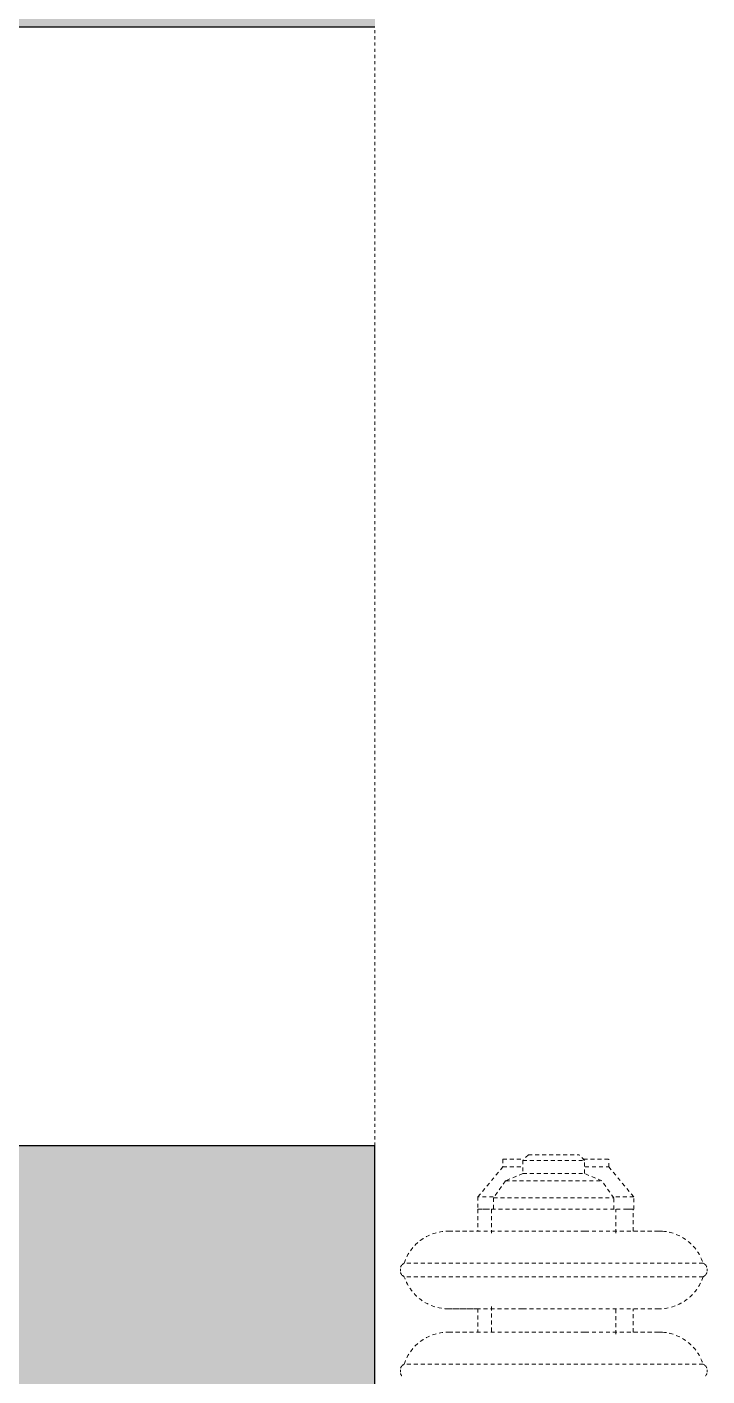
# Model space of a CAD drawing. Header units: inches. Extents: x -1176 to 1545, y -2552 to 978.
# Drawn here: x -356.02 to -334.14, y 299.66 to 343.08 of the extents above; entities that cross this region are included whole.
import ezdxf

# ---------------------------------------------------------------- set-up
doc = ezdxf.new("R2010")
doc.units = ezdxf.units.IN
doc.header["$MEASUREMENT"] = 0
doc.linetypes.add('Demolished', pattern=[0.1875, 0.125, -0.0625])
doc.linetypes.add('Overhead', pattern=[0.15625, 0.09375, -0.0625])
for name, color, linetype, lineweight in [('A-DETL-GENF', 92, 'Demolished', 9), ('A-DETL-MEDM', 33, 'Demolished', 9), ('A-DOOR', 31, 'Demolished', 9), ('A-GENM', 13, 'Continuous', 18), ('A-WALL', 113, 'Continuous', 18), ('A-WALL-PATT', 111, 'Continuous', 18)]:
    doc.layers.add(name, color=color, linetype=linetype, lineweight=lineweight)

# ---------------------------------------------------------------- blocks, each defined once
blk = doc.blocks.new('Door-Opening - D10 3_ X 6_8_-7568515-2nd Floor Demo')
at = {"layer": 'A-DETL-GENF', "linetype": 'Overhead'}
for p, q in [((17.678, 6), (-18.322, 6)), ((-18.322, -6), (17.678, -6))]:
    blk.add_line(p, q, dxfattribs=at)
at = {"layer": 'A-DETL-MEDM', "linetype": 'Continuous', "lineweight": 30}
for p, q in [((-18.322, 6), (-18.322, -6)), ((17.678, -6), (17.678, 6))]:
    blk.add_line(p, q, dxfattribs=at)
blk = doc.blocks.new('Cast_Iron_Radiator_8182 - Cast_Iron_Radiator_8182-V32-2nd Floor Demo')
at = {"layer": 'A-GENM', "color": 7, "linetype": 'Demolished', "lineweight": 9}
for p, q in [((10.5, 4.933), (10.463, 4.933)), ((10.537, 4.933), (10.5, 4.933)), ((10.718, 4.809), (10.693, 4.848)), ((10.718, 1), (10.718, 4.809)), ((13.557, 4.848), (13.532, 4.809)), ((13.532, 1), (13.532, 4.809)), ((13.75, 4.933), (13.713, 4.933)), ((13.787, 4.933), (13.75, 4.933)), ((13.968, 4.809), (13.943, 4.848)), ((13.968, 1), (13.968, 4.809)), ((12.504, 2.438), (11.749, 2.438)), ((15.702, 2.438), (14.999, 2.438)), ((16.106, 2.438), (15.702, 2.438)), ((15.702, 2.438), (15.702, 2.291)), ((15.702, 2.296), (15.702, 2.192)), ((15.702, 2.188), (15.702, 2.013)), ((17.064, 1.635), (16.106, 2.438)), ((16.106, 1.944), (16.106, 2.438)), ((12.568, 2), (11.678, 2)), ((15.702, 2), (14.928, 2)), ((15.702, 2), (15.702, -2)), ((16.067, 1.935), (15.702, 1.935)), ((16.617, 1.55), (16.067, 1.935)), ((16.067, 1.935), (16.067, -1.935)), ((16.853, 0.993), (16.617, 1.55)), ((16.617, 1.55), (16.617, -1.55)), ((17.314, 1.635), (17.064, 1.635)), ((17.064, 1.635), (17.064, 1.028)), ((17.314, 1.635), (17.314, 0.985)), ((10.718, -1), (10.718, 1)), ((11.752, -1), (11.752, 1)), ((12.498, 1), (12.498, -1)), ((13.532, -1), (13.532, 1)), ((13.968, -1), (13.968, 1)), ((15.002, -1), (15.002, 1)), ((17.275, 0.993), (16.853, 0.993)), ((16.853, 0.993), (16.853, -0.993)), ((17.452, 0.816), (17.275, 0.993)), ((17.275, 0.993), (17.275, -0.993)), ((17.452, 0.816), (17.452, -0.816)), ((17.275, -0.993), (17.452, -0.816)), ((10.718, -4.809), (10.718, -1)), ((13.532, -4.809), (13.532, -1)), ((13.968, -4.809), (13.968, -1)), ((16.617, -1.55), (16.853, -0.993)), ((16.853, -0.993), (17.275, -0.993)), ((17.064, -1.008), (17.064, -1.771)), ((17.314, -0.961), (17.314, -1.771)), ((16.067, -1.935), (16.617, -1.55)), ((11.682, -2), (12.572, -2)), ((14.932, -2), (15.702, -2)), ((15.702, -1.935), (16.067, -1.935)), ((15.702, -2.017), (15.702, -2.287)), ((16.106, -2.575), (17.064, -1.771)), ((16.106, -2.575), (16.106, -1.924)), ((17.064, -1.771), (17.314, -1.771)), ((11.747, -2.562), (12.503, -2.562)), ((14.997, -2.562), (15.702, -2.562)), ((15.702, -2.301), (15.702, -2.452)), ((15.702, -2.436), (15.702, -2.551)), ((15.702, -2.565), (15.702, -2.575)), ((15.702, -2.575), (16.106, -2.575)), ((10.463, -4.933), (10.5, -4.933)), ((10.5, -4.933), (10.537, -4.933)), ((10.693, -4.848), (10.718, -4.809)), ((13.532, -4.809), (13.557, -4.848)), ((13.713, -4.933), (13.75, -4.933)), ((13.75, -4.933), (13.787, -4.933)), ((13.943, -4.848), (13.968, -4.809))]:
    blk.add_line(p, q, dxfattribs=at)
at = {"layer": 'A-GENM', "color": 7, "linetype": 'Demolished', "lineweight": 9, "flags": 128}
for points in [[(10.341, 4.887), (10.347, 4.892), (10.353, 4.896), (10.359, 4.901), (10.365, 4.905)], [(10.378, 4.912), (10.385, 4.915), (10.392, 4.918), (10.399, 4.921), (10.406, 4.924), (10.413, 4.926)], [(10.588, 4.925), (10.595, 4.923), (10.602, 4.921), (10.609, 4.918), (10.616, 4.915), (10.623, 4.912)], [(10.636, 4.904), (10.642, 4.9), (10.648, 4.896), (10.654, 4.891), (10.659, 4.887)], [(10.67, 4.876), (10.675, 4.871), (10.68, 4.865), (10.685, 4.859), (10.689, 4.854), (10.693, 4.848)], [(10.718, 4.809), (10.775, 4.789), (10.831, 4.767), (10.885, 4.743), (10.939, 4.716), (10.992, 4.688), (11.044, 4.657), (11.094, 4.624), (11.143, 4.59), (11.191, 4.553), (11.237, 4.515), (11.281, 4.474), (11.324, 4.432), (11.365, 4.389), (11.404, 4.343), (11.442, 4.296), (11.477, 4.248), (11.511, 4.198), (11.543, 4.147), (11.572, 4.095), (11.599, 4.042), (11.625, 3.987), (11.648, 3.932), (11.669, 3.876), (11.687, 3.819), (11.703, 3.761), (11.717, 3.703), (11.729, 3.644), (11.738, 3.585), (11.745, 3.525), (11.75, 3.465), (11.752, 3.405), (11.752, 3.383)], [(12.498, 3.383), (12.499, 3.443), (12.503, 3.503), (12.509, 3.563), (12.517, 3.622), (12.528, 3.681), (12.541, 3.74), (12.557, 3.798), (12.574, 3.855), (12.594, 3.911), (12.617, 3.967), (12.641, 4.022), (12.668, 4.076), (12.696, 4.128), (12.727, 4.18), (12.76, 4.23), (12.795, 4.279), (12.832, 4.326), (12.87, 4.372), (12.911, 4.416), (12.953, 4.459), (12.997, 4.5), (13.042, 4.539), (13.089, 4.576), (13.138, 4.612), (13.188, 4.645), (13.239, 4.677), (13.291, 4.706), (13.345, 4.733), (13.399, 4.758), (13.455, 4.781), (13.511, 4.802)], [(13.557, 4.848), (13.562, 4.854), (13.566, 4.86), (13.571, 4.866), (13.575, 4.872), (13.581, 4.877)], [(13.591, 4.887), (13.597, 4.892), (13.603, 4.896), (13.609, 4.901), (13.615, 4.905)], [(13.628, 4.912), (13.635, 4.915), (13.642, 4.918), (13.649, 4.921), (13.656, 4.924), (13.663, 4.926)], [(13.838, 4.925), (13.845, 4.923), (13.852, 4.921), (13.859, 4.918), (13.866, 4.915), (13.873, 4.912)], [(13.886, 4.904), (13.892, 4.9), (13.898, 4.896), (13.904, 4.891), (13.909, 4.887)], [(13.92, 4.876), (13.925, 4.871), (13.93, 4.865), (13.935, 4.859), (13.939, 4.854), (13.943, 4.848)], [(13.968, 4.809), (14.025, 4.789), (14.081, 4.767), (14.135, 4.743), (14.189, 4.716), (14.242, 4.688), (14.294, 4.657), (14.344, 4.624), (14.393, 4.59), (14.441, 4.553), (14.487, 4.515), (14.531, 4.474), (14.574, 4.432), (14.615, 4.389), (14.654, 4.343), (14.692, 4.296), (14.727, 4.248), (14.761, 4.198), (14.793, 4.147), (14.822, 4.095), (14.849, 4.042), (14.875, 3.987), (14.898, 3.932), (14.919, 3.876), (14.937, 3.819), (14.953, 3.761), (14.967, 3.703), (14.979, 3.644), (14.988, 3.585), (14.995, 3.525), (15, 3.465), (15.002, 3.405), (15.002, 3.383)], [(11.752, 3.383), (11.752, 3.381), (11.752, 3.375), (11.752, 3.366), (11.752, 3.353), (11.752, 3.336), (11.752, 3.315), (11.752, 3.29), (11.752, 3.262), (11.752, 3.23), (11.752, 3.195), (11.752, 3.156), (11.752, 3.114), (11.752, 3.068), (11.752, 3.019), (11.752, 2.967), (11.752, 2.911), (11.752, 2.853), (11.752, 2.792), (11.752, 2.727), (11.752, 2.66), (11.752, 2.591), (11.752, 2.518), (11.752, 2.444)], [(11.752, 1), (11.752, 1.095), (11.752, 1.19), (11.752, 1.285), (11.752, 1.38), (11.752, 1.473), (11.752, 1.566), (11.752, 1.659), (11.752, 1.75), (11.752, 1.839), (11.752, 1.928), (11.752, 2.015), (11.752, 2.1), (11.752, 2.184), (11.752, 2.266), (11.752, 2.346), (11.752, 2.423), (11.752, 2.498), (11.752, 2.571), (11.752, 2.642), (11.752, 2.71), (11.752, 2.775), (11.752, 2.837), (11.752, 2.896), (11.752, 2.952), (11.752, 3.005), (11.752, 3.055), (11.752, 3.102), (11.752, 3.145), (11.752, 3.185), (11.752, 3.221), (11.752, 3.254), (11.752, 3.283), (11.752, 3.309), (11.752, 3.33), (11.752, 3.348), (11.752, 3.363), (11.752, 3.373), (11.752, 3.38), (11.752, 3.383), (11.752, 3.383)], [(12.498, 2.438), (12.498, 2.498), (12.498, 2.571), (12.498, 2.642), (12.498, 2.71), (12.498, 2.775), (12.498, 2.837), (12.498, 2.896), (12.498, 2.952), (12.498, 3.005), (12.498, 3.055), (12.498, 3.102), (12.498, 3.145), (12.498, 3.185), (12.498, 3.221), (12.498, 3.254), (12.498, 3.283), (12.498, 3.309), (12.498, 3.33), (12.498, 3.348), (12.498, 3.363), (12.498, 3.373), (12.498, 3.38), (12.498, 3.383), (12.498, 3.383)], [(12.498, 3.383), (12.498, 3.381), (12.498, 3.375), (12.498, 3.366), (12.498, 3.353), (12.498, 3.336), (12.498, 3.315), (12.498, 3.29), (12.498, 3.262), (12.498, 3.23), (12.498, 3.195), (12.498, 3.156), (12.498, 3.114), (12.498, 3.068), (12.498, 3.019), (12.498, 2.967), (12.498, 2.911), (12.498, 2.853), (12.498, 2.792), (12.498, 2.727), (12.498, 2.66), (12.498, 2.591), (12.498, 2.518), (12.498, 2.444), (12.498, 2.367), (12.498, 2.288), (12.498, 2.206), (12.498, 2.123), (12.498, 2.038), (12.498, 1.952), (12.498, 1.864), (12.498, 1.774), (12.498, 1.683), (12.498, 1.591), (12.498, 1.499), (12.498, 1.405), (12.498, 1.311), (12.498, 1.216), (12.498, 1.121), (12.498, 1.026), (12.498, 1)], [(15.002, 3.383), (15.002, 3.381), (15.002, 3.375), (15.002, 3.366), (15.002, 3.353), (15.002, 3.336), (15.002, 3.315), (15.002, 3.29), (15.002, 3.262), (15.002, 3.23), (15.002, 3.195), (15.002, 3.156), (15.002, 3.114), (15.002, 3.068), (15.002, 3.019), (15.002, 2.967), (15.002, 2.911), (15.002, 2.853), (15.002, 2.792), (15.002, 2.727), (15.002, 2.66), (15.002, 2.591), (15.002, 2.518), (15.002, 2.444)], [(15.002, 1), (15.002, 1.095), (15.002, 1.19), (15.002, 1.285), (15.002, 1.38), (15.002, 1.473), (15.002, 1.566), (15.002, 1.659), (15.002, 1.75), (15.002, 1.839), (15.002, 1.928), (15.002, 2.015), (15.002, 2.1), (15.002, 2.184), (15.002, 2.266), (15.002, 2.346), (15.002, 2.423), (15.002, 2.498), (15.002, 2.571), (15.002, 2.642), (15.002, 2.71), (15.002, 2.775), (15.002, 2.837), (15.002, 2.896), (15.002, 2.952), (15.002, 3.005), (15.002, 3.055), (15.002, 3.102), (15.002, 3.145), (15.002, 3.185), (15.002, 3.221), (15.002, 3.254), (15.002, 3.283), (15.002, 3.309), (15.002, 3.33), (15.002, 3.348), (15.002, 3.363), (15.002, 3.373), (15.002, 3.38), (15.002, 3.383), (15.002, 3.383)], [(11.752, -3.383), (11.752, -3.381), (11.752, -3.375), (11.752, -3.366), (11.752, -3.353), (11.752, -3.336), (11.752, -3.315), (11.752, -3.29), (11.752, -3.262), (11.752, -3.23), (11.752, -3.195), (11.752, -3.156), (11.752, -3.114), (11.752, -3.068), (11.752, -3.019), (11.752, -2.967), (11.752, -2.911), (11.752, -2.853), (11.752, -2.792), (11.752, -2.727), (11.752, -2.66), (11.752, -2.591), (11.752, -2.518), (11.752, -2.444), (11.752, -2.367), (11.752, -2.288), (11.752, -2.206), (11.752, -2.123), (11.752, -2.038), (11.752, -1.952), (11.752, -1.864), (11.752, -1.774), (11.752, -1.683), (11.752, -1.591), (11.752, -1.499), (11.752, -1.405), (11.752, -1.311), (11.752, -1.216), (11.752, -1.121), (11.752, -1.026), (11.752, -1)], [(12.498, -1), (12.498, -1.095), (12.498, -1.19), (12.498, -1.285), (12.498, -1.38), (12.498, -1.473), (12.498, -1.566), (12.498, -1.659), (12.498, -1.75), (12.498, -1.839), (12.498, -1.928), (12.498, -2.015), (12.498, -2.1), (12.498, -2.184), (12.498, -2.266), (12.498, -2.346), (12.498, -2.423), (12.498, -2.498), (12.498, -2.571), (12.498, -2.642), (12.498, -2.71), (12.498, -2.775), (12.498, -2.837), (12.498, -2.896), (12.498, -2.952), (12.498, -3.005), (12.498, -3.055), (12.498, -3.102), (12.498, -3.145), (12.498, -3.185), (12.498, -3.221), (12.498, -3.254), (12.498, -3.283), (12.498, -3.309), (12.498, -3.33), (12.498, -3.348), (12.498, -3.363), (12.498, -3.373), (12.498, -3.38), (12.498, -3.383), (12.498, -3.383)], [(15.002, -3.383), (15.002, -3.381), (15.002, -3.375), (15.002, -3.366), (15.002, -3.353), (15.002, -3.336), (15.002, -3.315), (15.002, -3.29), (15.002, -3.262), (15.002, -3.23), (15.002, -3.195), (15.002, -3.156), (15.002, -3.114), (15.002, -3.068), (15.002, -3.019), (15.002, -2.967), (15.002, -2.911), (15.002, -2.853), (15.002, -2.792), (15.002, -2.727), (15.002, -2.66), (15.002, -2.591), (15.002, -2.518), (15.002, -2.444), (15.002, -2.367), (15.002, -2.288), (15.002, -2.206), (15.002, -2.123), (15.002, -2.038), (15.002, -1.952), (15.002, -1.864), (15.002, -1.774), (15.002, -1.683), (15.002, -1.591), (15.002, -1.499), (15.002, -1.405), (15.002, -1.311), (15.002, -1.216), (15.002, -1.121), (15.002, -1.026), (15.002, -1)], [(11.752, -2.571), (11.752, -2.642), (11.752, -2.71), (11.752, -2.775), (11.752, -2.837), (11.752, -2.896), (11.752, -2.952), (11.752, -3.005), (11.752, -3.055), (11.752, -3.102), (11.752, -3.145), (11.752, -3.185), (11.752, -3.221), (11.752, -3.254), (11.752, -3.283), (11.752, -3.309), (11.752, -3.33), (11.752, -3.348), (11.752, -3.363), (11.752, -3.373), (11.752, -3.38), (11.752, -3.383), (11.752, -3.383)], [(12.498, -3.383), (12.498, -3.381), (12.498, -3.375), (12.498, -3.366), (12.498, -3.353), (12.498, -3.336), (12.498, -3.315), (12.498, -3.29), (12.498, -3.262), (12.498, -3.23), (12.498, -3.195), (12.498, -3.156), (12.498, -3.114), (12.498, -3.068), (12.498, -3.019), (12.498, -2.967), (12.498, -2.911), (12.498, -2.853), (12.498, -2.792), (12.498, -2.727), (12.498, -2.66), (12.498, -2.591), (12.498, -2.562)], [(15.002, -2.571), (15.002, -2.642), (15.002, -2.71), (15.002, -2.775), (15.002, -2.837), (15.002, -2.896), (15.002, -2.952), (15.002, -3.005), (15.002, -3.055), (15.002, -3.102), (15.002, -3.145), (15.002, -3.185), (15.002, -3.221), (15.002, -3.254), (15.002, -3.283), (15.002, -3.309), (15.002, -3.33), (15.002, -3.348), (15.002, -3.363), (15.002, -3.373), (15.002, -3.38), (15.002, -3.383), (15.002, -3.383)], [(11.752, -3.383), (11.751, -3.443), (11.747, -3.503)], [(13.532, -4.809), (13.475, -4.789), (13.419, -4.767), (13.365, -4.743), (13.311, -4.716), (13.258, -4.688), (13.206, -4.657), (13.156, -4.624), (13.107, -4.59), (13.059, -4.553), (13.013, -4.515), (12.969, -4.474), (12.926, -4.432), (12.885, -4.389), (12.846, -4.343), (12.808, -4.296), (12.773, -4.248), (12.739, -4.198), (12.707, -4.147), (12.678, -4.095), (12.651, -4.042), (12.625, -3.987), (12.602, -3.932), (12.581, -3.876), (12.563, -3.819), (12.547, -3.761), (12.533, -3.703), (12.521, -3.644), (12.512, -3.585), (12.505, -3.525), (12.5, -3.465), (12.498, -3.405), (12.498, -3.383)], [(15.002, -3.383), (15.001, -3.443), (14.997, -3.503)], [(11.747, -3.503), (11.741, -3.563), (11.733, -3.622), (11.722, -3.681), (11.709, -3.74), (11.693, -3.798), (11.676, -3.855), (11.656, -3.911), (11.633, -3.967), (11.609, -4.022), (11.582, -4.076), (11.554, -4.128), (11.523, -4.18), (11.49, -4.23), (11.455, -4.279), (11.418, -4.326), (11.38, -4.372), (11.339, -4.416), (11.297, -4.459), (11.253, -4.5), (11.208, -4.539), (11.161, -4.576), (11.112, -4.612), (11.062, -4.645), (11.011, -4.677), (10.959, -4.706), (10.905, -4.733), (10.851, -4.758), (10.795, -4.781), (10.739, -4.802)], [(14.997, -3.503), (14.991, -3.563), (14.983, -3.622), (14.972, -3.681), (14.959, -3.74), (14.943, -3.798), (14.926, -3.855), (14.906, -3.911), (14.883, -3.967), (14.859, -4.022), (14.832, -4.076), (14.804, -4.128), (14.773, -4.18), (14.74, -4.23), (14.705, -4.279), (14.668, -4.326), (14.63, -4.372), (14.589, -4.416), (14.547, -4.459), (14.503, -4.5), (14.458, -4.539), (14.411, -4.576), (14.362, -4.612), (14.312, -4.645), (14.261, -4.677), (14.209, -4.706), (14.155, -4.733), (14.101, -4.758), (14.045, -4.781), (13.989, -4.802)], [(10.364, -4.904), (10.358, -4.9), (10.352, -4.896), (10.346, -4.891), (10.341, -4.887)], [(10.412, -4.925), (10.405, -4.923), (10.398, -4.921), (10.391, -4.918), (10.384, -4.915), (10.377, -4.912)], [(10.622, -4.912), (10.615, -4.915), (10.608, -4.918), (10.601, -4.921), (10.594, -4.924), (10.587, -4.926)], [(10.659, -4.887), (10.653, -4.892), (10.647, -4.896), (10.641, -4.901), (10.635, -4.905)], [(10.693, -4.848), (10.688, -4.854), (10.684, -4.86), (10.679, -4.866), (10.675, -4.872), (10.669, -4.877)], [(13.58, -4.876), (13.575, -4.871), (13.57, -4.865), (13.565, -4.859), (13.561, -4.854), (13.557, -4.848)], [(13.614, -4.904), (13.608, -4.9), (13.602, -4.896), (13.596, -4.891), (13.591, -4.887)], [(13.662, -4.925), (13.655, -4.923), (13.648, -4.921), (13.641, -4.918), (13.634, -4.915), (13.627, -4.912)], [(13.872, -4.912), (13.865, -4.915), (13.858, -4.918), (13.851, -4.921), (13.844, -4.924), (13.837, -4.926)], [(13.909, -4.887), (13.903, -4.892), (13.897, -4.896), (13.891, -4.901), (13.885, -4.905)], [(13.943, -4.848), (13.938, -4.854), (13.934, -4.86), (13.929, -4.866), (13.925, -4.872), (13.919, -4.877)]]:
    blk.add_lwpolyline(points, dxfattribs=at)

msp = doc.modelspace()

# ---------------------------------------------------------------- hatches: boundary and pattern name
at = {"layer": 'A-WALL-PATT', "lineweight": 9}
h = msp.add_hatch(color=7, dxfattribs=at)
h.paths.add_polyline_path([(-344.821, 106.468), (-344.821, 307.076), (-356.821, 307.076), (-356.821, 106.468)], flags=0)
h.paths.add_polyline_path([(-344.821, 343.076), (-344.821, 543.684), (-356.821, 543.684), (-356.821, 343.076)], flags=0)

# ---------------------------------------------------------------- linework, layer by layer
at = {"layer": 'A-WALL', "color": 8, "lineweight": 30}
msp.add_line((-344.821, 106.468), (-344.821, 307.076), dxfattribs=at)

# ---------------------------------------------------------------- block references
at = {"layer": 'A-DOOR', "linetype": 'Continuous', "lineweight": 18, "rotation": 269.9999999999999}
msp.add_blockref('Door-Opening - D10 3_ X 6_8_-7568515-2nd Floor Demo', (-350.821, 324.753), dxfattribs=at)
at = {"layer": 'A-GENM', "color": 7, "linetype": 'Demolished', "lineweight": 9, "rotation": 89.9999999999999}
msp.add_blockref('Cast_Iron_Radiator_8182 - Cast_Iron_Radiator_8182-V32-2nd Floor Demo', (-339.071, 289.324), dxfattribs=at)

doc.saveas('drawing.dxf')
